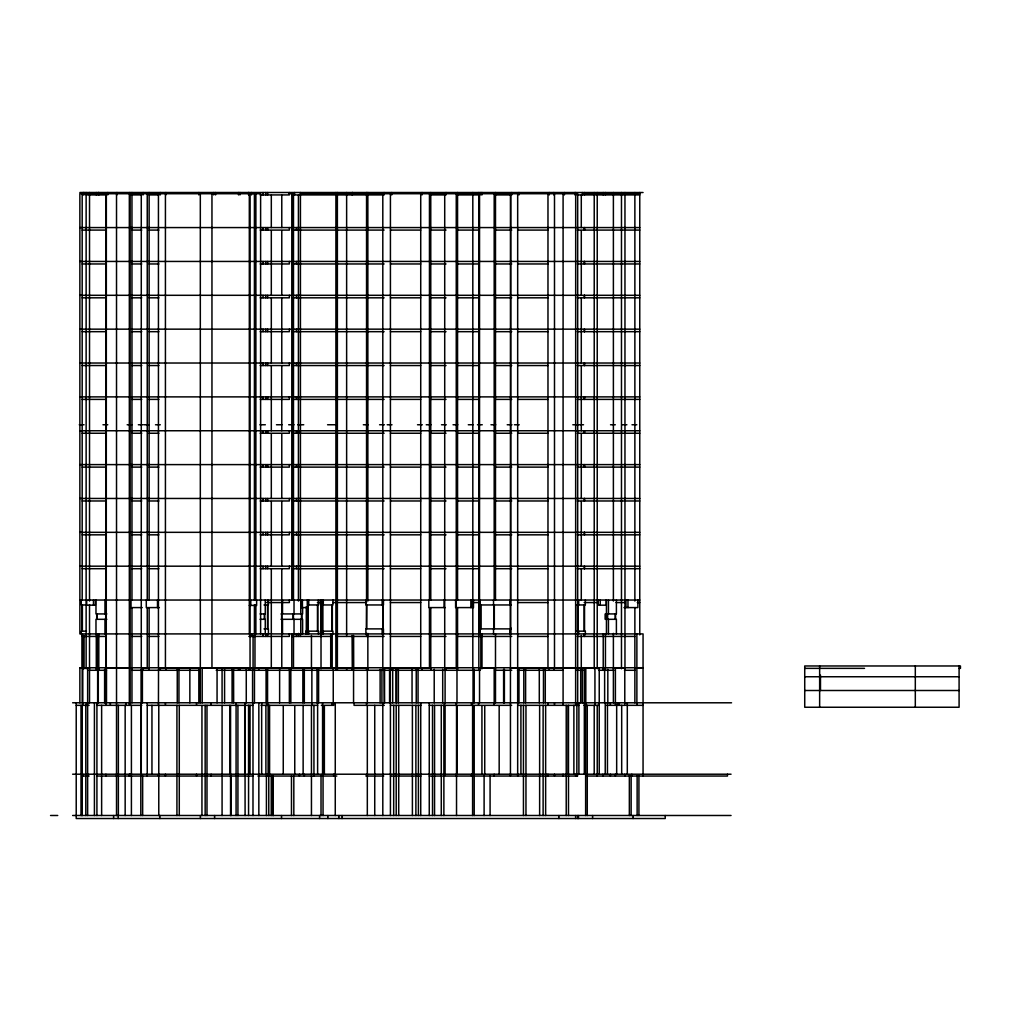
<?xml version="1.0" encoding="UTF-8"?>
<svg xmlns="http://www.w3.org/2000/svg" width="1011" height="1011" viewBox="0 0 1011 1011"><rect width="100%" height="100%" fill="white"/><g stroke="black" fill="none" stroke-linecap="round" stroke-linejoin="round"><path stroke-width="1.5" d="M79.869 192.494L643.059 192.52M288.754 193.72L293.481 193.72L293.481 600.041M300.431 193.72L577.685 193.72L577.685 705.337M584.168 193.72L639.761 193.72M86.137 194.921L106.294 194.921M131.961 194.921L141.755 194.921M149.123 194.921L158.917 194.921M260.181 194.921L289.361 194.921L289.361 192.52M291.977 194.921L384.104 194.921L384.104 192.52M430.762 194.921L446.015 194.921L446.015 192.52M457.553 194.921L478.835 194.921M495.491 194.921L511.743 194.921L511.743 192.52M577.016 194.921L639.761 194.921M79.869 227.576L478.835 227.576M479.53 227.576L639.761 227.576M82.182 230.091L106.269 230.091M131.961 230.091L141.755 230.091M149.123 230.091L158.917 230.091M260.181 230.091L289.361 230.091L289.361 227.576M291.977 230.091L384.104 230.091M390.423 230.091L420.728 230.091M430.762 230.091L446.015 230.091M457.553 230.091L478.835 230.091M495.491 230.091L511.743 230.091M517.67 230.091L547.975 230.091M577.256 230.091L639.761 230.091M79.869 261.445L478.835 261.445M479.53 261.445L639.761 261.445M82.182 263.959L106.269 263.959M131.961 263.959L141.755 263.959M149.123 263.959L158.917 263.959M260.181 263.959L289.361 263.959L289.361 261.445M291.977 263.959L384.104 263.959M390.423 263.959L420.728 263.959M430.762 263.959L446.015 263.959M457.553 263.959L478.835 263.959M495.491 263.959L511.743 263.959M517.67 263.959L547.975 263.959M577.256 263.959L639.761 263.959M79.869 295.3L478.835 295.3M479.53 295.3L639.761 295.3M82.182 297.815L106.269 297.815M131.961 297.815L141.755 297.815M149.123 297.815L158.917 297.815M260.181 297.815L289.361 297.815L289.361 295.3M291.977 297.815L384.104 297.815M390.423 297.815L420.728 297.815M430.762 297.815L446.015 297.815M457.553 297.815L478.835 297.815M495.491 297.815L511.743 297.815M517.67 297.815L547.975 297.815M577.256 297.815L639.761 297.815M79.869 329.156L478.835 329.156M479.53 329.156L639.761 329.156M82.182 331.671L106.269 331.671M131.961 331.671L141.755 331.671M149.123 331.671L158.917 331.671M260.181 331.671L289.361 331.671L289.361 329.156M291.977 331.671L384.104 331.671M390.423 331.671L420.728 331.671M430.762 331.671L446.015 331.671M457.553 331.671L478.835 331.671M495.491 331.671L511.743 331.671M517.67 331.671L547.975 331.671M577.256 331.671L639.761 331.671M79.869 363.025L478.835 363.025M479.53 363.025L639.761 363.025M82.182 365.54L106.269 365.54M131.961 365.54L141.755 365.54M149.123 365.54L158.917 365.54M260.181 365.54L289.361 365.54L289.361 363.025M291.977 365.54L384.104 365.54M390.423 365.54L420.728 365.54M430.762 365.54L446.015 365.54M457.553 365.54L478.835 365.54M495.491 365.54L511.743 365.54M517.67 365.54L547.975 365.54M577.256 365.54L639.761 365.54M79.869 396.881L478.835 396.881M479.53 396.881L639.761 396.881M82.182 399.396L106.269 399.396M131.961 399.396L141.755 399.396M149.123 399.396L158.917 399.396M260.181 399.396L289.361 399.396L289.361 396.881M291.977 399.396L384.104 399.396M390.423 399.396L420.728 399.396M430.762 399.396L446.015 399.396M457.553 399.396L478.835 399.396M495.491 399.396L511.743 399.396M517.67 399.396L547.975 399.396M577.256 399.396L639.761 399.396M79.262 424.759L84.039 424.759M102.983 424.759L107.76 424.759M127.146 424.759L131.935 424.759M138.343 424.759L143.132 424.759M144.308 424.759L149.097 424.759M155.504 424.759L160.294 424.759M259.915 424.759L265.337 424.759M276.471 424.759L281.955 424.759M288.678 424.759L294.062 424.759M297.739 424.759L303.742 424.759M327.577 424.759L337.295 424.759M363.328 424.759L368.118 424.759M379.58 424.759L384.37 424.759M387.213 424.759L392.003 424.759M417.518 424.759L422.307 424.759M426.25 424.759L431.027 424.759M441.504 424.759L446.281 424.759M453.042 424.759L457.819 424.759M468.295 424.759L473.072 424.759M477.47 424.759L482.26 424.759M490.967 424.759L495.756 424.759M507.219 424.759L512.008 424.759M514.447 424.759L519.237 424.759M572.82 424.759L583.524 424.759M610.53 424.759L615.307 424.759M622.094 424.759L626.883 424.759M632.001 424.759L636.791 424.759M79.869 430.749L478.835 430.749M479.53 430.749L639.761 430.749M82.182 433.251L106.269 433.251M131.961 433.251L141.755 433.251M149.123 433.251L158.917 433.251M260.181 433.251L289.361 433.251L289.361 430.749M291.977 433.251L384.104 433.251M390.423 433.251L420.728 433.251M430.762 433.251L446.015 433.251M457.553 433.251L478.835 433.251M495.491 433.251L511.743 433.251M517.67 433.251L547.975 433.251M577.256 433.251L639.761 433.251M79.869 464.605L478.835 464.605M479.53 464.605L639.761 464.605M82.182 467.12L106.269 467.12M131.961 467.12L141.755 467.12M149.123 467.12L158.917 467.12M260.181 467.12L289.361 467.12L289.361 464.605M291.977 467.12L384.104 467.12M390.423 467.12L420.728 467.12M430.762 467.12L446.015 467.12M457.553 467.12L478.835 467.12M495.491 467.12L511.743 467.12M517.67 467.12L547.975 467.12M577.256 467.12L639.761 467.12M79.869 498.461L478.835 498.461M479.53 498.461L639.761 498.461M82.182 500.976L106.269 500.976M131.961 500.976L141.755 500.976M149.123 500.976L158.917 500.976M260.181 500.976L289.361 500.976L289.361 498.461M291.977 500.976L384.104 500.976M390.423 500.976L420.728 500.976M430.762 500.976L446.015 500.976M457.553 500.976L478.835 500.976M495.491 500.976L511.743 500.976M517.67 500.976L547.975 500.976M577.256 500.976L639.761 500.976M79.869 532.329L478.835 532.329M479.53 532.329L639.761 532.329M82.182 534.832L106.269 534.832M131.961 534.832L141.755 534.832M149.123 534.832L158.917 534.832M260.181 534.832L289.361 534.832L289.361 532.329M291.977 534.832L384.104 534.832M390.423 534.832L420.728 534.832M430.762 534.832L446.015 534.832M457.553 534.832L478.835 534.832M495.491 534.832L511.743 534.832M517.67 534.832L547.975 534.832M577.256 534.832L639.761 534.832M79.869 566.185L478.835 566.185M479.53 566.185L639.761 566.185M82.182 568.7L106.269 568.7M131.961 568.7L141.755 568.7M149.123 568.7L158.917 568.7M260.181 568.7L289.361 568.7L289.361 566.185M291.977 568.7L384.104 568.7M390.423 568.7L420.728 568.7M430.762 568.7L446.015 568.7M457.553 568.7L478.835 568.7M495.491 568.7L511.743 568.7M517.67 568.7L547.975 568.7M577.256 568.7L639.761 568.7M79.869 600.041L478.835 600.041M479.53 600.041L639.761 600.041M266.664 602.556L289.361 602.556L289.361 600.041M317.391 602.556L320.474 602.556M332.809 602.556L366.551 602.556M390.423 602.556L420.728 602.556M472.807 602.556L478.835 602.556M517.67 602.556L547.975 602.556M584.168 602.556L597.236 602.556M616.078 602.556L624.962 602.556M637.309 602.556L639.761 602.556M86.504 604.957L81.246 604.957L81.246 600.041M264.01 604.957L268.408 604.957L268.408 600.041M511.098 604.957L480.035 604.957L480.035 600.041M576.687 604.957L585.344 604.957L585.344 600.041M249.3 605.425L256.63 605.425L256.63 600.041M142.21 607.586L131.013 607.586L131.013 600.041M159.372 607.586L146.292 607.586L146.292 600.041M308.203 607.586L300.937 607.586L300.937 600.041M445.371 607.586L428.816 607.586L428.816 600.041M623.964 607.586L637.878 607.586L637.878 600.041M106.85 613.93L95.982 613.93L95.982 600.041M260.067 613.93L265.261 613.93L265.261 600.041M281.045 613.93L302.605 613.93L302.605 607.763M106.85 619.313L95.982 619.313L95.982 633.91M260.067 619.313L265.261 619.313L265.261 633.91M281.045 619.313L302.605 619.313L302.605 633.91M264.01 628.88L268.408 628.88L268.408 633.91M511.098 628.88L480.035 628.88L480.035 633.91M86.504 631.155L81.246 631.155L81.246 633.91M576.687 631.155L585.344 631.155L585.344 633.91M106.269 636.424L82.182 636.424L82.182 633.91M131.961 636.424L141.755 636.424M149.123 636.424L158.917 636.424M248.82 636.424L289.361 636.424L289.361 633.91M291.977 636.424L331.81 636.424M336.486 636.424L384.104 636.424M390.423 636.424L420.728 636.424M430.762 636.424L446.015 636.424M457.553 636.424L511.743 636.424M517.67 636.424L547.975 636.424M577.256 636.424L634.87 636.424M79.869 702.822L79.869 667.765L643.059 667.74L634.87 667.765M79.869 667.765L89.524 667.765M105.902 667.765L131.961 667.765M149.123 667.765L141.275 667.765L141.275 193.72M367.852 667.765L158.436 667.765L158.436 193.72M430.762 667.765L382.803 667.765L382.803 193.72M457.553 667.765L444.714 667.765L444.714 193.72M495.491 667.765L479.53 667.765L479.53 702.822M510.441 667.765L599.232 667.765L599.232 774.249M613.386 667.765L624.785 667.765L624.785 705.337L606.764 705.337M804.731 668.372L864.506 668.359M959.085 668.359L960.45 668.359L960.45 665.971L804.731 665.971L804.731 707.245L959.085 707.245L959.085 665.971M89.17 670.28L106.496 670.28M131.733 670.28L198.838 670.28M216.202 670.28L480.326 670.28M494.606 670.28L511.743 670.28M517.442 670.28L563.178 670.28M576.51 670.28L583.246 670.28M598.727 670.28L613.892 670.28M624.482 670.28L635.173 670.28M804.731 676.751L959.085 676.751M804.731 690.5L959.085 690.5M72.628 702.771L731.547 702.797M76.217 705.337L89.107 705.337M96.917 705.337L141.78 705.337M147.24 705.337L252.99 705.337M260.964 705.337L317.618 705.337M321.372 705.337L333.693 705.337L333.693 702.822M384.306 705.337L354.052 705.337L354.052 702.822M390.423 705.337L421.334 705.337M429.258 705.337L511.654 705.337M517.67 705.337L578.899 705.337M584.042 705.337L599.232 705.337M625.885 705.337L643.059 705.337M72.628 774.211L731.054 774.211M82.182 776.044L89.107 776.044M96.917 776.044L252.99 776.044M257.906 776.044L336.815 776.044M365.944 776.044L383.712 776.044M390.423 776.044L420.955 776.044M429.258 776.044L577.572 776.044L577.572 774.249M586.405 776.044L727.465 776.044L727.465 774.249M50.55 815.485L57.728 815.485M72.628 815.485L731.054 815.485M915.309 665.971L915.309 707.245M820.477 675.146L820.477 690.437M819.643 665.971L819.643 707.245M665.225 815.536L665.225 818.518L76.217 818.518L76.217 702.822M643.059 776.044L643.059 633.91L79.869 633.91L79.869 193.72L260.611 193.72L260.611 633.91M639.761 192.52L639.761 634.908M638.927 776.044L638.927 815.536M637.195 702.822L637.195 705.337M637.132 775.778L637.132 815.536M636.879 633.91L636.879 702.822M634.87 192.52L634.87 601.039M634.87 607.624L634.87 702.822M633.05 815.536L633.05 818.518M631.837 774.249L631.837 776.044M631.142 775.778L631.142 815.536M629.347 775.778L629.347 815.536M627.97 600.041L627.97 607.586M627.3 702.822L627.3 774.249M625.961 600.041L625.961 607.586M624.962 192.52L624.962 670.28M624.785 774.249L624.785 776.044M621.689 705.337L621.689 774.249M621.474 192.52L621.474 668.764M619.339 702.822L619.339 705.337M617.519 702.822L617.519 705.337M616.672 705.337L616.672 774.249M616.394 600.041L616.394 613.93L605.235 613.93L605.235 619.313L616.394 619.313L616.394 633.91M615.598 613.93L615.598 619.313M615.396 667.765L615.396 705.337M615.396 774.249L615.396 776.044M615.193 613.93L615.193 619.313M613.386 192.52L613.386 601.039M613.386 633.391L613.386 702.822M610.379 702.822L610.379 705.337M610.379 774.249L610.379 776.044M608.445 600.041L608.445 613.93M608.445 619.313L608.445 633.91M607.826 669.295L607.826 702.822M607.649 613.93L607.649 619.313M607.447 702.822L607.447 774.249M607.245 613.93L607.245 619.313M606.448 600.041L606.448 613.93M606.448 619.313L606.448 633.91M606.234 600.041L606.234 605.185L598.234 605.185L598.234 600.041M605.64 613.93L605.64 619.313M605.437 192.52L605.437 194.921M605.437 633.91L605.437 670.28M605.235 702.822L605.235 774.249M604.629 669.295L604.629 702.822M603.226 192.52L603.226 194.921M603.226 633.91L603.226 670.28M602.859 774.249L602.859 776.044M600.243 600.041L600.243 605.185M597.236 192.52L597.236 668.764M597.236 705.337L597.236 774.249M596.856 774.249L596.856 776.044M594.936 667.765L594.936 705.337M594.228 192.52L594.228 668.764M594.215 705.337L594.215 774.249M592.585 815.536L592.585 818.518M587.265 705.337L587.265 815.536M585.799 667.765L585.799 705.337M585.634 705.337L585.634 815.536M584.51 192.52L584.51 194.921M584.51 227.576L584.51 230.091M584.51 261.445L584.51 263.959M584.51 295.3L584.51 297.815M584.51 329.156L584.51 331.671M584.51 363.025L584.51 365.54M584.51 396.881L584.51 399.396M584.51 430.749L584.51 433.251M584.51 464.605L584.51 467.12M584.51 498.461L584.51 500.976M584.51 532.329L584.51 534.832M584.51 566.185L584.51 568.7M584.535 604.957L584.535 631.155M584.51 633.91L584.51 636.424M584.333 227.576L584.333 230.091M584.333 261.445L584.333 263.959M584.333 295.3L584.333 297.815M584.333 329.156L584.333 331.671M584.333 363.025L584.333 365.54M584.333 396.881L584.333 399.396M584.333 430.749L584.333 433.251M584.333 464.605L584.333 467.12M584.333 498.461L584.333 500.976M584.333 532.329L584.333 534.832M584.333 566.185L584.333 568.7M584.333 633.91L584.333 636.424M584.333 667.765L584.333 774.249M584.131 604.957L584.131 631.155M582.336 192.52L582.336 194.921M582.336 667.765L582.336 702.822M581.287 195.262L581.287 227.576M581.287 230.66L581.287 295.3M581.287 298.384L581.287 363.025M581.287 366.096L581.287 430.749M581.287 433.82L581.287 498.461M581.287 501.544L581.287 566.185M581.287 569.269L581.287 600.041M581.287 635.451L581.287 667.765M580.706 667.765L580.706 702.822M578.899 702.822L578.899 774.249M578.696 600.041L578.696 604.957M578.696 631.155L578.696 633.91M578.444 815.536L578.444 818.518M577.888 604.957L577.888 631.155M577.685 815.536L577.685 818.518M577.496 604.957L577.496 631.155M576.889 705.337L576.851 776.044M575.689 192.52L575.638 705.337M575.638 774.249L575.638 776.044M575.638 815.536L575.638 818.518M574.93 192.52L574.93 194.921M573.882 705.337L573.882 774.249M568.485 705.337L568.485 774.249M568.485 775.778L568.485 815.536M568.169 705.931L568.169 774.249M566.223 705.337L566.223 774.249M566.223 775.778L566.223 815.536M564.403 192.52L564.403 194.921M563.089 193.72L563.089 705.337M563.089 774.249L563.089 776.044M558.893 815.536L558.893 818.518M554.496 193.72L554.496 667.765M554.496 702.822L554.496 705.337M554.496 774.249L554.496 776.044M553.788 192.52L553.788 194.921M553.788 667.765L553.788 670.28M549.276 192.52L549.276 194.921M549.276 667.765L549.276 670.28M547.975 193.72L547.975 667.765M547.975 702.822L547.975 705.337M547.975 774.249L547.975 776.044M545.637 705.337L545.637 774.249M545.637 775.778L545.637 815.536M545.283 669.295L545.283 702.822M543.476 669.295L543.476 702.822M543.122 705.337L543.122 774.249M543.122 775.778L543.122 815.536M539.634 705.337L539.634 774.249M539.634 775.778L539.634 815.536M539.293 669.295L539.293 702.822M525.96 705.337L525.96 774.249M525.96 775.778L525.96 815.536M525.606 669.295L525.606 702.822M523.799 669.295L523.799 702.822M523.445 705.337L523.445 774.249M523.445 775.778L523.445 815.536M520.918 705.337L520.918 774.249M518.972 192.52L518.972 194.921M518.972 667.765L518.972 702.822M517.67 193.72L517.67 776.044M510.77 193.72L510.77 604.666M510.77 627.755L510.77 633.91M510.568 604.957L510.568 628.88M510.441 193.72L510.441 776.044M509.784 600.041L509.784 604.957M509.784 628.88L509.784 633.91M504.388 669.295L504.388 702.822M503.604 669.295L503.604 702.822M499.169 705.931L499.169 774.249M495.491 192.52L495.491 600.041M495.491 633.91L495.491 702.822M494.316 604.957L494.316 628.88M494.189 193.72L494.189 600.041M494.189 604.666L494.189 629.284M494.189 667.765L494.189 705.337M494.189 774.249L494.189 776.044M493.532 600.041L493.532 604.957M493.532 628.88L493.532 633.91M490.082 776.044L490.082 815.536M484.737 705.931L484.737 774.249M484.105 776.044L484.105 815.536M481.994 192.52L481.994 194.921M481.994 633.91L481.994 668.764M481.931 705.931L481.931 774.249M480.844 192.52L480.844 194.921M480.819 604.957L480.819 628.88M480.844 633.91L480.844 668.764M480.554 604.957L480.554 628.88M479.53 193.72L479.53 633.91M478.835 192.52L478.835 670.28M478.532 702.822L478.532 705.337M474.21 669.295L474.21 702.822M474.21 705.931L474.21 774.249M474.21 775.778L474.21 815.536M473.464 600.041L473.464 607.586L455.607 607.586L455.607 600.041M473.047 669.295L473.047 702.822M473.034 705.337L473.034 774.249M472.807 192.52L472.807 670.28M472.592 705.337L472.592 774.249M472.592 775.778L472.592 815.536M472.162 600.041L472.162 607.586M471.505 702.822L471.505 705.337M471.505 774.249L471.505 776.044M470.861 600.041L470.861 607.586M457.553 192.52L457.553 600.041M457.553 607.737L457.553 670.28M457.124 633.91L457.124 667.765M456.985 669.295L456.985 702.822M456.985 705.931L456.985 774.249M456.782 705.337L456.795 774.249M456.53 705.337L456.53 774.249M456.53 775.778L456.53 815.536M456.252 193.72L456.252 667.765M456.252 702.822L456.252 705.337M456.252 774.249L456.252 776.044M446.015 667.765L446.015 670.28M445.093 669.295L445.093 702.822M445.093 705.931L445.093 774.249M444.511 702.822L444.511 705.337M444.511 774.249L444.511 776.044M444.069 600.041L444.069 607.586M443.88 705.337L443.88 774.249M443.88 775.778L443.88 815.536M442.704 669.295L442.704 702.822M441.276 705.337L441.276 774.249M441.276 775.778L441.276 815.536M434.553 705.337L434.553 774.249M434.553 775.778L434.553 815.536M434.212 669.295L434.212 702.822M432.518 705.337L432.518 774.249M432.518 776.044L432.518 815.536M430.762 192.52L430.762 600.041M430.762 607.737L430.762 670.28M429.46 193.72L429.46 600.041M429.46 607.737L429.46 667.765M429.258 702.822L429.258 815.536M422.042 192.52L422.042 194.921M422.042 667.765L422.042 670.28M420.728 193.72L420.728 667.765M420.728 702.822L420.728 815.536M418.402 705.337L418.402 774.249M418.402 775.778L418.402 815.536M418.048 669.295L418.048 702.822M416.241 669.295L416.241 702.822M415.887 705.337L415.887 774.249M415.887 775.778L415.887 815.536M412.4 705.337L412.4 774.249M412.4 775.778L412.4 815.536M412.046 669.295L412.046 702.822M398.713 705.337L398.713 774.249M398.713 775.778L398.713 815.536M398.372 669.295L398.372 702.822M396.565 669.295L396.565 702.822M396.211 705.337L396.211 774.249M396.211 775.778L396.211 815.536M396.034 669.295L396.047 702.822M393.683 705.337L393.683 774.249M393.683 776.044L393.683 815.536M392.685 669.295L392.685 702.822M391.737 192.52L391.737 194.921M391.737 667.765L391.737 670.28M390.423 193.72L390.423 667.765M390.423 702.822L390.423 815.536M390.297 669.295L390.297 702.822M389.576 669.295L389.576 702.822M384.546 669.295L384.546 702.822M384.104 667.765L384.306 702.822M383.46 600.041L383.46 604.957L365.894 604.957L365.894 600.041M383.46 633.91L383.46 628.88L365.894 628.88L365.894 633.91M382.929 604.957L382.929 628.88M382.803 702.822L382.803 815.536M382.145 600.041L382.145 604.957M382.145 628.88L382.145 633.91M381.918 669.295L381.918 702.822M380.123 669.295L380.123 702.822M374.74 705.337L374.74 774.249M374.74 776.044L374.74 815.536M367.852 192.52L367.852 601.039M367.852 633.391L367.852 670.28M367.322 669.295L367.322 702.822M367.322 705.931L367.322 815.536M366.677 604.957L366.677 628.88M366.551 192.52L366.551 601.039M366.551 604.591L366.412 628.88M366.551 633.391L366.551 636.424M366.551 667.765L366.551 670.28M366.551 702.822L366.551 705.337M366.551 774.249L366.551 776.044M353.597 635.451L353.698 667.765M353.559 669.295L353.559 702.822M352.397 192.52L352.397 194.921M352.397 667.765L352.397 670.28M352.296 192.52L352.296 194.921M352.093 635.451L352.296 670.28M346.634 192.52L346.634 636.424M346.634 667.765L346.634 670.28M342.047 815.536L342.047 818.518M338.9 815.536L338.9 818.518M337.371 192.52L337.371 670.28M336.903 633.91L336.903 667.765M335.905 192.52L335.905 634.908M335.905 670.28L335.867 633.91M335.26 702.822L335.26 815.536M333.693 774.249L333.693 776.044M333.251 669.295L333.251 702.822M332.922 600.041L332.922 604.957L320.361 604.957L320.361 600.041M332.922 633.91L332.922 631.155L320.361 631.155L320.361 633.91M332.328 604.957L332.328 631.155M332.189 633.91L332.189 667.765M332.189 702.822L332.189 705.337M332.038 604.957L332.038 631.155M330.711 633.91L330.711 667.765M327.855 815.536L327.855 818.518M324.367 705.931L324.367 774.249M323.305 600.041L323.305 604.957M323.305 631.155L323.305 633.91M323.052 705.931L323.052 774.249M323.052 775.778L323.052 815.536M322.711 604.957L322.711 631.155M322.421 604.957L322.421 631.155M322.572 702.822L322.572 774.249M321.827 600.041L321.827 604.957M321.827 631.155L321.827 633.91M321.245 604.957L321.245 631.155M320.955 604.957L320.955 631.155M321.018 635.426L321.018 668.764M321.018 775.778L321.018 815.536M319.59 815.536L319.59 818.518M318.591 667.765L318.591 702.822M318.351 600.041L318.351 604.957L307.268 604.957L307.268 600.041M318.351 633.91L318.351 631.155L305.79 631.155L305.79 633.91M317.77 604.957L317.77 631.155M317.618 702.822L317.618 774.249M317.467 604.957L317.467 631.155M317.037 667.765L317.037 702.822M313.941 705.337L313.941 776.044M311.868 667.765L311.868 705.337M311.451 635.451L311.451 667.765M311.451 705.931L311.451 774.249M311.451 775.778L311.451 815.536M308.734 600.041L308.734 604.957M308.734 631.155L308.734 633.91M308.153 604.957L308.153 631.155M307.849 604.957L307.849 631.155M307.268 631.155L307.268 633.91M306.674 606.499L306.674 631.155M306.384 606.499L306.384 631.155M304.324 667.765L304.324 702.822M304.324 774.249L304.324 776.044M303.136 705.337L303.136 774.249M302.858 667.765L302.858 702.822M302.415 600.041L302.415 607.586M301.859 613.93L301.859 619.313M301.493 613.93L301.493 619.313M300.747 600.041L300.747 613.93M300.747 619.313L300.747 633.91M300.431 192.52L300.431 601.039M300.431 633.391L300.431 636.424M299.433 774.249L299.433 776.044M298.422 195.237L298.422 601.039M298.422 633.391L298.422 636.424M296.425 227.576L296.425 230.091M296.425 261.445L296.425 263.959M296.425 295.3L296.425 297.815M296.425 329.156L296.425 331.671M296.425 363.025L296.425 365.54M296.425 396.881L296.425 399.396M296.425 430.749L296.425 433.251M296.425 464.605L296.425 467.12M296.425 498.461L296.425 500.976M296.425 532.329L296.425 534.832M296.425 566.185L296.425 568.7M296.425 633.91L296.425 636.424M294.757 705.931L294.757 774.249M294.542 192.52L294.542 194.921M294.024 600.041L294.024 613.93M294.024 619.313L294.024 633.91M293.822 776.044L293.822 815.536M293.43 613.93L293.43 619.313M293.481 633.91L293.481 667.765M293.139 195.262L293.139 227.576M293.139 230.66L293.139 295.3M293.139 298.384L293.139 363.025M293.139 366.096L293.139 430.749M293.139 433.82L293.139 498.461M293.139 501.544L293.139 566.185M293.139 569.269L293.139 600.041M293.139 613.93L293.139 619.313M291.8 193.72L291.8 600.041M291.8 633.91L291.8 667.765M291.471 776.044L291.471 815.536M290.839 667.765L290.839 702.822M289.361 667.765L289.361 702.822M283.257 705.931L283.257 774.249M282.511 600.041L282.511 613.93M282.511 619.313L282.511 633.91M281.778 195.262L281.778 227.576M281.778 230.66L281.778 295.3M281.778 298.384L281.778 363.025M281.778 366.096L281.778 430.749M281.778 433.82L281.778 498.461M281.778 501.544L281.778 566.185M281.778 569.269L281.778 633.91M281.778 635.451L281.778 667.765M281.627 613.93L281.627 619.313M281.526 815.536L281.526 818.518M279.63 667.765L279.63 702.822M273.197 776.044L273.197 815.536M273.033 776.044L273.033 815.536M271.314 195.262L271.314 227.576M271.314 230.66L271.314 295.3M271.314 298.384L271.314 363.025M271.314 366.096L271.314 430.749M271.314 433.82L271.314 498.461M271.314 501.544L271.314 566.185M271.314 569.269L271.314 633.91M271.314 635.451L271.314 667.765M271.239 776.044L271.239 815.536M269.583 705.337L269.583 774.249M268.774 775.778L268.774 815.536M268.117 705.337L268.117 774.249M267.675 192.52L267.675 194.921M267.675 227.576L267.675 230.091M267.675 261.445L267.675 263.959M267.675 295.3L267.675 297.815M267.675 329.156L267.675 331.671M267.675 363.025L267.675 365.54M267.675 396.881L267.675 399.396M267.675 430.749L267.675 433.251M267.675 464.605L267.675 467.12M267.675 498.461L267.675 500.976M267.675 532.329L267.675 534.832M267.675 566.185L267.675 568.7M267.675 600.041L267.675 602.556M267.827 604.957L267.827 628.88M267.675 633.91L267.675 636.424M267.523 604.957L267.523 628.88M267.561 667.765L267.561 705.337M267.321 702.822L267.321 705.337M267.321 774.249L267.321 776.044M266.424 775.778L266.424 815.536M266.083 667.765L266.083 702.822M265.792 192.52L265.792 194.921M265.792 227.576L265.792 230.091M265.792 261.445L265.792 263.959M265.792 295.3L265.792 297.815M265.792 329.156L265.792 331.671M265.792 363.025L265.792 365.54M265.792 396.881L265.792 399.396M265.792 430.749L265.792 433.251M265.792 464.605L265.792 467.12M265.792 498.461L265.792 500.976M265.792 532.329L265.792 534.832M265.792 566.185L265.792 568.7M265.792 633.91L265.792 636.424M265.893 705.337L265.893 774.249M264.68 613.93L264.68 619.313M264.376 613.93L264.376 619.313M263.05 192.52L263.05 194.921M263.05 227.576L263.05 230.091M263.05 261.445L263.05 263.959M263.05 295.3L263.05 297.815M263.05 329.156L263.05 331.671M263.05 363.025L263.05 365.54M263.05 396.881L263.05 399.396M263.05 430.749L263.05 433.251M263.05 464.605L263.05 467.12M263.05 498.461L263.05 500.976M263.05 532.329L263.05 534.832M263.05 566.185L263.05 568.7M263.05 633.91L263.05 636.424M261.659 702.822L261.659 774.249M258.841 702.822L258.841 815.536M258.715 667.765L258.715 670.28M255.884 193.72L255.884 600.041M255.884 604.666L255.884 633.91M254.974 635.451L254.974 667.765M254.418 193.72L254.418 600.041M254.418 604.666L254.418 633.91M254.456 667.765L254.456 702.822M253.079 635.451L253.079 667.765M252.99 702.822L252.99 815.536M252.573 667.765L252.573 702.822M251.549 192.52L251.549 194.921M251.549 633.91L251.549 636.424M250.779 600.041L250.779 605.425M250.286 667.765L250.286 670.28M250.046 193.72L250.046 667.765M250.046 705.337L250.046 774.249M249.313 193.72L249.313 633.91M248.82 192.52L248.82 194.921M248.82 667.765L248.82 670.28M248.592 192.52L248.592 194.921M248.592 667.765L248.592 670.28M248.567 705.337L248.567 774.249M248.567 776.044L248.567 815.536M246.267 669.295L246.267 702.822M244.991 702.822L245.092 815.536M244.725 705.337L244.725 774.249M239.973 192.52L239.973 194.921M239.973 667.765L239.973 670.28M238.508 192.52L238.508 194.921M238.508 667.765L238.508 670.28M237.926 705.337L237.926 774.249M237.926 776.044L237.926 815.536M236.271 702.822L236.271 705.337M236.283 774.249L236.283 776.044M236.081 705.337L236.081 774.249M236.081 776.044L236.081 815.536M233.566 669.295L233.655 702.822M232.088 669.295L232.088 702.822M231.165 776.044L231.165 815.536M230.559 705.931L230.559 774.249M230.559 775.778L230.559 815.536M229.965 705.337L229.965 774.249M224.581 669.295L224.581 702.822M222.079 669.295L222.079 702.822M222.079 705.337L222.079 774.249M222.079 776.044L222.079 815.536M217.062 667.765L217.062 702.822M215.596 192.52L215.596 194.921M214.597 815.536L214.597 818.518M213.713 192.52L213.713 194.921M211.956 193.72L211.956 667.765M211.135 702.822L211.135 705.337M211.135 774.249L211.135 776.044M206.99 705.337L206.99 774.249M206.99 776.044L206.99 815.536M205.157 705.337L205.157 774.249M205.157 776.044L205.157 815.536M202.2 667.765L202.2 702.822M201.947 705.931L201.947 774.249M201.947 775.778L201.947 815.536M200.317 193.72L200.317 702.822M200.393 815.536L200.393 818.518M198.838 192.52L198.838 194.921M198.838 667.765L198.838 702.822M196.551 702.822L196.538 705.337M196.538 774.249L196.538 776.044M189.853 669.295L189.853 702.822M179.276 705.337L179.276 774.249M179.276 776.044L179.276 815.536M178.947 669.295L178.947 702.822M177.254 669.295L177.254 702.822M176.925 705.337L176.925 774.249M176.925 776.044L176.925 815.536M165.842 192.52L165.842 194.921M165.842 667.765L165.842 670.28M165.425 193.72L165.425 667.765M165.425 702.822L165.425 705.337M165.425 774.249L165.425 776.044M160.319 192.52L160.319 194.921M160.319 667.765L160.319 670.28M159.852 815.536L159.852 818.518M158.778 705.337L158.778 774.249M158.778 776.044L158.778 815.536M158.525 669.295L158.436 705.337M158.436 774.249L158.436 776.044M157.489 600.041L157.489 607.586M151.953 705.337L151.953 774.249M149.123 192.52L149.123 600.041M149.123 607.737L149.123 670.28M147.24 193.72L147.24 600.041M147.24 607.737L147.24 667.765M147.24 702.822L147.24 776.044M143.158 192.52L143.158 194.921M143.158 667.765L143.158 670.28M142.652 776.044L142.652 815.536M142.399 669.295L142.399 702.822M141.275 702.822L141.275 776.044M141.072 669.295L141.072 702.822M140.807 705.337L140.807 774.249M140.807 776.044L140.807 815.536M131.961 192.52L131.961 600.041M131.961 607.737L131.961 702.822M131.405 705.337L131.405 774.249M131.405 776.044L131.405 815.536M130.078 193.72L130.078 705.337M130.078 774.249L130.078 776.044M129.749 192.52L129.749 194.921M129.332 193.72L129.332 705.337M129.332 774.249L129.332 776.044M125.971 702.822L125.971 705.337M125.162 705.337L125.162 774.249M125.162 776.044L125.162 815.536M118.363 705.337L118.363 774.249M118.363 776.044L118.363 815.536M118.236 815.536L118.236 818.518M116.922 192.52L116.922 194.921M116.518 193.72L116.53 815.536M113.598 815.536L113.598 818.518M110.363 702.822L110.363 705.337M107.785 192.52L107.785 194.921M106.496 669.295L106.496 702.822M106.345 193.72L106.269 667.765M106.092 613.93L106.092 619.313M105.902 193.72L105.902 705.337M105.902 774.249L105.902 776.044M105.713 613.93L105.713 619.313M104.967 600.041L104.967 613.93M104.967 619.313L104.967 633.91M104.613 669.295L104.613 702.822M101.631 705.337L101.631 774.249M101.631 776.044L101.631 815.536M98.8 192.52L98.8 194.921M98.8 633.91L98.8 670.28M98.408 192.52L98.408 194.921M98.294 669.295L98.294 702.822M97.637 669.295L97.637 702.822M97.283 633.91L97.283 670.28M97.107 613.93L97.107 619.313M96.917 702.822L96.917 815.536M96.727 613.93L96.727 619.313M96.298 192.52L96.298 194.921M96.298 633.91L96.298 670.28M95.363 600.041L95.363 605.185L86.693 605.185L86.693 600.041M94.415 702.822L94.415 815.536M93.467 600.041L93.467 605.185M89.524 192.52L89.524 601.039M89.524 604.591L89.524 702.822M87.641 667.765L87.641 815.536M86.403 702.822L86.403 705.337M86.137 192.52L86.137 668.764M85.796 705.337L85.796 774.249M85.796 775.778L85.796 815.536M84.065 192.52L84.065 194.921M84.065 635.426L84.065 668.764M83.218 192.52L83.218 194.921M83.218 635.426L83.218 668.764M82.776 667.765L82.776 705.337M82.776 774.249L82.776 776.044M82.371 604.957L82.371 631.155M82.182 193.72L82.182 600.041M82.182 604.666L82.182 630.826M82.182 667.765L82.182 702.822M82.194 705.337L82.194 815.536M81.992 604.957L81.992 631.155M81.929 633.91L81.929 667.765M81.929 705.931L81.929 774.249M81.929 775.778L81.929 815.536M81.006 705.337L81.006 815.536"/></g></svg>
